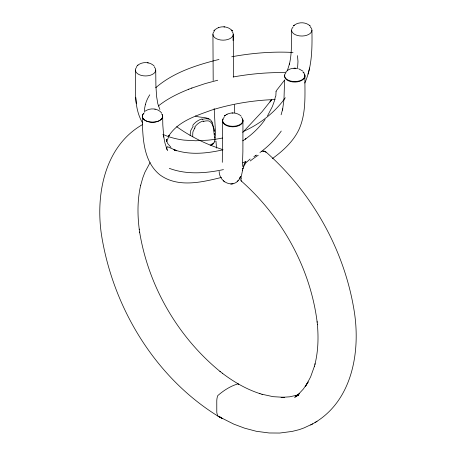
<?xml version="1.0" encoding="UTF-8"?>
<svg xmlns="http://www.w3.org/2000/svg" width="456" height="456" viewBox="0 0 456 456"><rect width="100%" height="100%" fill="white"/><g stroke="black" fill="none" stroke-linecap="round" stroke-linejoin="round"><path stroke-width="0.68" d="M135.381 70.059C136.013 87.609 133.118 107.154 142.631 122.995M222.596 120.43L222.3 162.336M242.951 120.43L242.888 151.529L242.421 166.48M291.583 30.244C291.412 41.57 292.011 53.084 289.406 64.199L289.611 63.424L287.308 70.8M275.84 96.005L276.062 91.61M284.561 80.638L283.963 99.813L282.532 110.078L282.748 108.887L281.107 114.787M233.062 40.481L233.278 34.291L233.489 77.07M166.571 141.428L166.617 140.249L166.548 141.662M240.825 179.356L240.979 180.707L241.771 181.032M240.91 178.381L242.535 170.379M297.568 68.349L297.979 61.503L297.506 55.638M304.785 83.032C312.217 66.485 312.217 48.034 311.932 30.244M275.504 96.301L274.387 100.975L272.346 106.618L267.507 115.881M215.072 141.166L214.998 141.48M166.725 141.725L169.142 135.284L168.743 136.002C178.022 121.273 196.126 115.744 211.63 110.09C232.189 103.734 253.621 100.223 275.128 99.545M145.447 104.281L144.637 108.186L144.455 112.108M242.649 169.051L242.757 168.646A75.593 38.817 -41.8 0 1 242.826 168.253M314.366 366.527L315.079 363.825L314.965 364.253C318.202 351.177 318.596 337.543 317.359 324.176L317.393 324.501L317.119 321.805L317.154 322.118C310.297 267.866 281.928 216.822 241.03 180.781M308.005 74.094L309.652 67.978M314.48 366.094L310.616 376.878L306.472 384.682L305.292 386.494L308.153 381.951L303.331 389.065L297.625 395.164L299.347 393.699L294.718 397.324L298.629 394.879M243.133 168.287L243.259 167.876M243.464 166.206L243.527 166.007A28.876 14.763 -42 0 1 243.715 165.414M243.726 166.514L245.733 162.974L250.156 158.99M243.937 164.821L244.194 164.177M244.313 163.926L244.644 163.288M239.309 178.889L240.568 176.392C236.14 189.485 219.416 183.722 219.142 171.41M149.779 94.802L148.656 96.649A86.822 50.126 0 0 0 145.458 104.281M150.109 162.553L144.9 172.288L142.791 177.829L140.596 185.609L140.693 185.176C137.359 199.66 137.398 214.73 139.262 229.414L139.222 229.106L139.661 232.326L139.621 232.03C148.445 286.111 177.755 336.881 220.18 371.56L219.946 371.383L222.511 373.373L222.271 373.185C233.706 381.883 246.32 389.259 260.045 393.676M194.598 128.341L192.882 131.932L192.694 135.352A28.876 17.328 -79.4 0 0 192.848 136.732M244.826 162.991L245.077 162.627M194.837 127.988L195.162 127.526M285.296 97.738C274.797 112.678 259.766 124.112 243.185 131.55M271.662 99.699L270.026 101.95L271.576 99.813M271.748 99.573L262.029 111.748L242.791 132.354M265.096 119.5C259.709 127.11 252.955 133.711 245.356 139.097L245.921 138.698L242.78 140.824M281.266 131.054C275.618 138.955 268.755 145.977 260.98 151.791M193.179 126.095L190.551 130.946L190.135 135.574M136.469 66.604C140.71 61.349 149.864 61.298 154.356 66.24M284.761 79.857L276.535 90.459A1.818 1.049 -60 0 0 276.034 91.622M245.134 162.558L246.018 161.566M214.103 30.717C218.441 25.502 227.772 25.507 232.11 30.723M285.998 71.763C288.716 68.674 293.236 67.756 297.164 68.423M224.198 116.326C228.61 111.857 236.778 111.845 241.252 116.223M293.185 26.14C297.625 21.654 305.89 21.649 310.337 26.146M237.137 181.494L238.095 180.513M155.65 87.791C173.383 72.344 196.553 65.043 218.983 59.451M213.744 143.446L212.775 144.221M137.507 65.442L137.974 65.043M158.312 106.014C167.386 98.661 178.028 93.537 188.812 89.211M272.352 158.62C282.965 150.89 293.117 141.691 298.885 129.675C306.62 112.792 304.699 93.617 304.921 75.593M145.225 111.093C150.098 107.741 157.787 108.135 161.595 112.917M315.033 422.524C353.138 399.598 360.895 349.592 353.862 309.003C343.676 248.6 311.608 192.067 265.631 151.688L264.702 151.335M212.673 144.296L211.88 144.803M255.77 155.462L256.318 155.103L253.867 156.693M211.333 145.128L211.63 144.951M210.148 145.219L214.4 142.375L214.924 139.889M142.323 124.693C103.683 146.838 95.036 196.998 101.933 237.639C114.091 309.333 155.827 377.836 218.276 416.311L222.631 418.665L217.945 416.066A5.723 3.306 -60 0 1 217.558 415.598L216.856 412.828A46.29 26.727 -60 0 1 216.788 412.013L216.777 400.79A37.899 21.882 -60 0 1 216.959 398.675L217.426 396.406A2.673 1.545 -60 0 1 217.854 395.54C223.611 390.484 230.839 385.833 238.18 383.838A2.77 1.602 -60 0 1 238.596 384.226L238.784 384.636M220.128 416.83A12.597 7.273 -60 0 1 219.062 416.653L218.652 416.505L233.865 424.16L244.564 428.161L256.357 431.296L269.188 432.978L279.745 433.046L292.142 431.422L299.261 429.637L303.992 427.927L312.691 423.858M298.27 395.073L296.075 396.327L298.612 394.919M310.696 425.009L317.034 421.372M226.467 114.547L227.077 114.234M242.843 162.877L245.579 161.51M297.466 395.301L298.697 394.731M259.909 152.766L260.456 152.526M191.611 88.133L205.097 83.613L217.729 80.227M188.448 89.353L191.965 87.997M218.395 27.679L218.76 27.542M298.264 394.799L295.688 395.734L297.819 394.976L289.663 396.817L281.078 397.387L284.282 397.33L273.195 396.686L261.892 394.235M167.398 147.003L167.688 146.917A1.488 0.861 -60 0 1 167.95 146.917L174.266 149.642A1.339 0.775 -60 0 1 174.397 149.842L174.488 150.309M202.059 119.364L202.715 119.193M203.228 121.364L203.821 121.21M223.03 149.79C207.303 153.387 190.255 155.296 174.682 149.967M263.38 151.517L263.728 151.432M221.593 177.39C201.689 182.332 177.755 188.054 159.771 174.756C142.791 160.877 142.62 136.367 142.323 116.365M223.463 169.603C205.747 173.32 186.584 174.87 169.313 168.344M222.471 138.025L219.25 138.641A87.501 50.519 0 0 1 207.651 140.191L195.789 140.779L184.053 140.117A49.693 28.688 0 0 1 162.832 134.309M231.728 56.778C251.911 53.073 272.517 51.351 293.031 52.463M233.181 76.973C250.441 73.872 267.991 72.265 285.53 72.618M230.782 184.15L233.044 183.825M232.03 113.002L232.885 112.98M293.932 68.235L295.568 68.235M207.178 118.788L206.648 118.765A27.075 20.725 -88.1 0 0 202.726 119.267M223.919 26.87L224.728 26.938M154.846 109.121L155.245 109.183M148.291 62.894L147.402 62.746M195.396 116.006C200.167 118.093 208.734 116.24 211.783 121.501M208.973 119.096L208.762 119.033A14.381 10.864 -72.5 0 0 207.172 118.811M259.629 393.545L262.314 394.366M298.714 68.788L302.966 71.182M222.471 149.5C206.175 144.296 190.585 136.692 176.694 126.688M174.061 149.733L176.181 150.543L173.998 149.699M175.075 150.138L176.717 150.828M175.816 150.434L176.278 150.64L175.435 150.241M171 147.396L167.648 143.463L166.423 140.419L166.639 141.394L166.337 139.359L166.446 141.252M223.4 180.798L224.58 181.898M265.631 151.688L265.933 152.56M303.747 72.082L303.981 72.418M167.677 150.674L166.366 147.898L166.993 149.3L164.924 142.922L163.561 135.745M211.829 121.598L212.222 122.59M159.891 109.491L157.816 103.757L156.579 96.376L155.906 85.574L155.73 70.07M212.262 122.71L212.587 123.77M212.724 124.254L213.077 125.628M213.197 126.13L213.488 127.401M213.596 127.908L213.807 128.934M214.16 128.769L214.559 130.826M214.098 130.479L214.28 131.522M214.565 133.351L214.753 134.668M163.772 137.102L162.809 124.961L162.672 116.365M215.01 136.789L215.061 137.296M135.717 97.253L136.344 103.746M216.503 148.109L216.001 141.178M215.677 136.315L214.166 108.505M234.76 112.786L234.384 104.869M212.929 34.445L213.191 80.581M166.183 147.55A20.463 11.816 -60 0 1 167.403 146.975M304.443 74.402A10.175 5.877 0 0 1 295.266 82.051A10.175 5.877 0 0 1 284.789 74.978M242.472 119.17A10.175 5.877 0 0 1 232.777 126.831A10.175 5.877 0 0 1 223.081 119.17M303.001 72.225A10.175 5.871 0 0 1 301.946 79.806A10.226 5.905 0 0 1 295.277 81.527A10.175 5.871 0 0 1 285.992 78.649A10.175 5.871 0 0 1 286.106 72.561M310.143 26.83A10.175 5.877 0 0 1 308.683 34.462A10.175 5.877 0 0 1 295.385 34.736A10.175 5.877 0 0 1 292.986 27.183M241.423 117.334A10.175 5.877 0 0 1 239.394 124.887A10.175 5.877 0 0 1 226.153 124.887A10.175 5.877 0 0 1 224.13 117.334M154.327 67.1A10.175 5.877 0 0 1 145.806 75.947A10.175 5.877 0 0 1 136.538 67.351M214.2 31.441A10.226 5.905 0 0 0 212.941 33.989A10.175 5.871 0 0 0 225.389 40.014A10.175 5.871 0 0 0 231.996 31.441M162.194 114.547A10.175 5.877 0 0 1 151.004 122.145A10.175 5.877 0 0 1 144.113 113.002M161.623 113.766A10.175 5.877 0 0 1 152.498 122.236A10.175 5.877 0 0 1 143.372 113.766M241.081 179.214A29.56 14.489 -44.7 0 1 241.19 178.233M242.467 170.407A76.34 39.051 -42 0 1 243.059 168.31M243.162 167.911A31.88 16.028 -42.7 0 1 243.618 166.548M250.23 160.991A22.977 4.765 -40.6 0 1 258.278 155.222M261.049 151.74A27.075 7.581 -41.6 0 1 263.887 150.936M263.813 151.289A14.381 5.05 -51.3 0 1 264.765 151.244M194.638 128.387A22.025 16.775 -87.7 0 1 194.872 128.033M194.752 127.053A20.537 16.393 87.4 0 1 203.159 121.017M203.838 121.33A24.419 18.73 -88.2 0 1 207.451 120.851L207.93 120.874A11.816 9.057 -78.3 0 1 209.481 121.171C214.713 124.573 213.345 132.833 214.81 138.305A31.646 24.447 -64.9 0 1 214.941 139.884M192.649 125.474A22.977 18.405 87.2 0 1 201.985 118.959M215.124 137.273A33.402 25.507 -65.9 0 1 215.209 138.299M214.212 30.58L213.984 30.894L214.622 30.085L214.212 30.58M293.687 25.644L294.057 25.314L293.687 25.644M225.007 115.556L224.728 115.801L225.007 115.556M309.835 25.644L309.459 25.314L309.835 25.644M231.99 30.58L231.58 30.085L232.229 30.905L231.99 30.58"/></g></svg>
